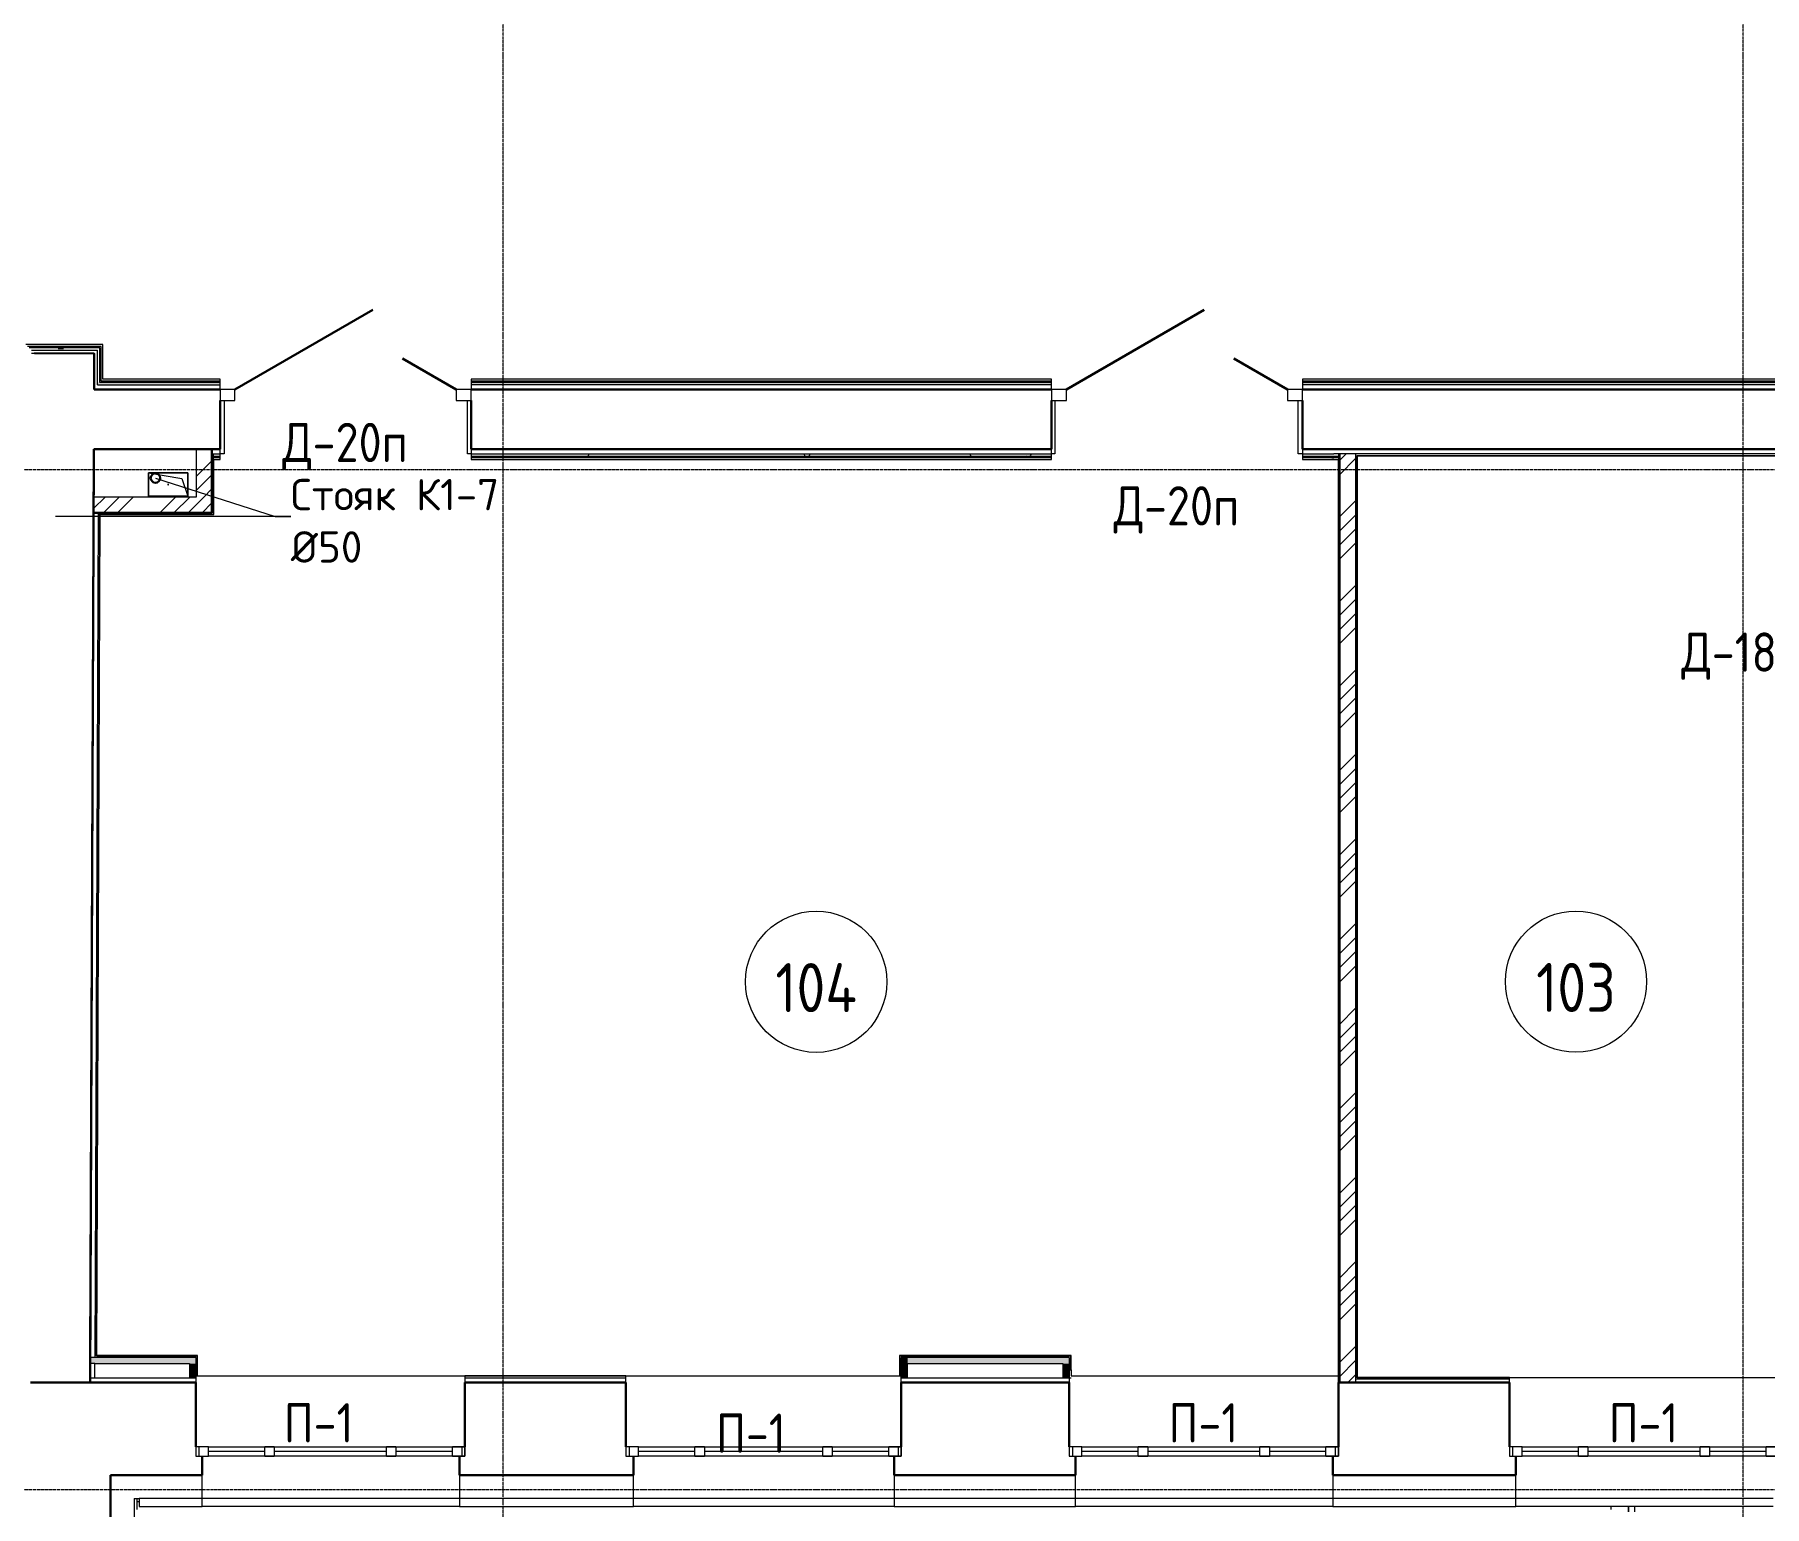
# Model space of a CAD drawing. Header units: millimetres. Extents: x -10178924 to 11692288, y -947381 to 58396.
# Drawn here: x 7164 to 18186, y -90180 to -80801 of the extents above; entities that cross this region are included whole.
import ezdxf
from ezdxf import colors
from ezdxf.entities.mleader import LeaderData, LeaderLine
from ezdxf.math import Vec2, Vec3

# ---------------------------------------------------------------- set-up
doc = ezdxf.new("R2010")
doc.units = ezdxf.units.MM
doc.linetypes.add('ADSK_Линия сетки', pattern=[25, 20, -2.5, 0, -2.5])
for name, color, linetype, lineweight in [('!К1', 32, 'Continuous', 30), ('_ Окна', 7, 'Continuous', 9), ('Аннотация', 7, 'Continuous', 18), ('Выноски ВК', 7, 'Continuous', 0), ('Двери', 7, 'Continuous', 9), ('Марки дверей', 7, 'Continuous', 20), ('Марки окон', 7, 'Continuous', 20), ('Обобщенные модели', 7, 'Continuous', 18), ('Ограждение', 7, 'Continuous', 9), ('Окна', 7, 'Continuous', 9), ('Оси', 253, 'Continuous', 9), ('Перекрытие', 7, 'Continuous', 18), ('Стены внутренние', 7, 'Continuous', 18), ('Стены наружные', 7, 'Continuous', 18), ('Стены несущие', 7, 'Continuous', 30), ('Стены отделка', 7, 'Continuous', 30), ('Стены штриховка', 7, 'Continuous', 9), ('ШТРИХОВКА', 252, 'Continuous', 15)]:
    doc.layers.add(name, color=color, linetype=linetype, lineweight=lineweight)
doc.layers.add('Линии', color=7, linetype='Continuous', lineweight=9, true_color=0x00a600)
doc.styles.add('GOST Common', font='GOST_Common.ttf', dxfattribs={"width": 0.9, "height": 350})
doc.styles.add('GOST Common_2', font='GOST_Common.ttf', dxfattribs={"width": 0.9, "height": 250})
doc.styles.add('PDF ISOCPEUR', font='isocpeur.ttf')
pattern_1 = [(45, (-32053.86, -66750), (-269.4077, 269.4077), []), (45, (-31964.06, -66750), (-269.4077, 269.4077), []), (45, (-31874.26, -66750), (-269.4077, 269.4077), []), (45, (-31784.46, -66750), (-269.4077, 269.4077), [])]
pattern_2 = [(0, (0, -66749.99), (406.4, 101.6), [33.528, -271.272, 33.528, -271.272, -1625.6]), (0, (0, -66749.99), (406.4, 101.6), [-609.6, 33.528, -576.072, 33.528, -271.272, -711.2]), (0, (0, -66749.99), (406.4, 101.6), [-1524, 33.528, -169.672, 33.528, -474.472]), (120, (152.4, -66699.19), (-291.18818, 301.15272), [33.528, -271.272, 33.528, -271.272, -1625.6]), (120, (152.4, -66699.19), (-291.18818, 301.15272), [-609.6, 33.528, -576.072, 33.528, -271.272, -711.2]), (120, (152.4, -66699.19), (-291.18818, 301.15272), [-1524, 33.528, -169.672, 33.528, -474.472]), (240, (203.2, -66495.99), (-115.21182, -402.75272), [33.528, -271.272, 33.528, -271.272, -1625.6]), (240, (203.2, -66495.99), (-115.21182, -402.75272), [-609.6, 33.528, -576.072, 33.528, -271.272, -711.2]), (240, (203.2, -66495.99), (-115.21182, -402.75272), [-1524, 33.528, -169.672, 33.528, -474.472])]

# ---------------------------------------------------------------- blocks, each defined once
blk = doc.blocks.new('оси')
at = {"layer": 'Оси', "linetype": 'ADSK_Линия сетки'}
for p, q in [((24550, -2196), (24550, 46378)), ((16650, -2196), (16650, 23921)), ((-3614, 10450), (62615, 10450)), ((-3614, 3950), (62615, 3950))]:
    blk.add_line(p, q, dxfattribs=at)
blk = doc.blocks.new('Дверь-Alumark_двупольная с глухим окном_S70 - 1600х2200 алюм ост Д-20п-3416635-План 1-го этажа')
at = {"layer": 'Двери', "lineweight": 30}
for p, q in [((-580, 190), (299, 697)), ((830, 190), (488, 387))]:
    blk.add_line(p, q, dxfattribs=at)
at = {"layer": 'Двери'}
for p, q in [((-675, 190), (-675, 120)), ((-580, 190), (-675, 190)), ((-675, 120), (-580, 120)), ((-580, 120), (-580, 190)), ((830, 190), (830, 120)), ((925, 190), (830, 190)), ((830, 120), (925, 120)), ((925, 120), (925, 190))]:
    blk.add_line(p, q, dxfattribs=at)
blk = doc.blocks.new('окно трехпол с фрамугой - 1675-2150_h___нов_ ок30-2368607-План 1-го этажа')
at = {"layer": '_ Окна', "lineweight": 18}
for p, q in [((-857.5, 115), (-857.5, 175)), ((-857.5, 175), (-777.5, 175)), ((-777.5, 115), (-857.5, 115)), ((-777.5, 175), (-777.5, 115)), ((-417.5, 115), (-417.5, 175)), ((-417.5, 175), (-357.5, 175)), ((-357.5, 115), (-417.5, 115)), ((-357.5, 175), (-357.5, 115)), ((357.5, 115), (357.5, 175)), ((357.5, 175), (417.5, 175)), ((417.5, 115), (357.5, 115)), ((417.5, 175), (417.5, 115)), ((777.5, 175), (777.5, 115)), ((857.5, 175), (777.5, 175)), ((777.5, 115), (857.5, 115)), ((857.5, 115), (857.5, 175))]:
    blk.add_line(p, q, dxfattribs=at)
at = {"layer": '_ Окна'}
for p, q in [((-837.5, 115), (-837.5, 175)), ((-777.5, 145), (-417.5, 145)), ((-357.5, 145), (357.5, 145)), ((417.5, 145), (777.5, 145)), ((837.5, 115), (837.5, 175))]:
    blk.add_line(p, q, dxfattribs=at)
at = {"layer": 'Окна'}
for p, q in [((-857.5, 175), (-857.5, 115)), ((-777.5, 175), (-857.5, 175)), ((-857.5, 115), (-777.5, 115)), ((-777.5, 175), (-417.5, 175)), ((-417.5, 115), (-777.5, 115)), ((-357.5, 175), (-417.5, 175)), ((-417.5, 115), (-357.5, 115)), ((-357.5, 175), (357.5, 175)), ((357.5, 115), (-357.5, 115)), ((417.5, 175), (357.5, 175)), ((357.5, 115), (417.5, 115)), ((417.5, 175), (777.5, 175)), ((777.5, 115), (417.5, 115)), ((857.5, 175), (777.5, 175)), ((777.5, 115), (857.5, 115)), ((857.5, 115), (857.5, 175))]:
    blk.add_line(p, q, dxfattribs=at)
blk = doc.blocks.new('окно трехпол с фрамугой - 1675-2150_h___нов_ ок16-2116637-План 1-го этажа')
at = {"layer": '_ Окна', "lineweight": 18}
for p, q in [((-857.5, 115), (-857.5, 175)), ((-857.5, 175), (-777.5, 175)), ((-777.5, 115), (-857.5, 115)), ((-777.5, 175), (-777.5, 115)), ((-417.5, 115), (-417.5, 175)), ((-417.5, 175), (-357.5, 175)), ((-357.5, 115), (-417.5, 115)), ((-357.5, 175), (-357.5, 115)), ((357.5, 115), (357.5, 175)), ((357.5, 175), (417.5, 175)), ((417.5, 115), (357.5, 115)), ((417.5, 175), (417.5, 115)), ((777.5, 175), (777.5, 115)), ((857.5, 175), (777.5, 175)), ((777.5, 115), (857.5, 115)), ((857.5, 115), (857.5, 175))]:
    blk.add_line(p, q, dxfattribs=at)
at = {"layer": '_ Окна'}
for p, q in [((-837.5, 115), (-837.5, 175)), ((-777.5, 145), (-417.5, 145)), ((-357.5, 145), (357.5, 145)), ((417.5, 145), (777.5, 145)), ((837.5, 115), (837.5, 175))]:
    blk.add_line(p, q, dxfattribs=at)
at = {"layer": 'Окна'}
for p, q in [((-857.5, 175), (-857.5, 115)), ((-777.5, 175), (-857.5, 175)), ((-857.5, 115), (-777.5, 115)), ((-777.5, 175), (-417.5, 175)), ((-417.5, 115), (-777.5, 115)), ((-357.5, 175), (-417.5, 175)), ((-417.5, 115), (-357.5, 115)), ((-357.5, 175), (357.5, 175)), ((357.5, 115), (-357.5, 115)), ((417.5, 175), (357.5, 175)), ((357.5, 115), (417.5, 115)), ((417.5, 175), (777.5, 175)), ((777.5, 115), (417.5, 115)), ((857.5, 175), (777.5, 175)), ((777.5, 115), (857.5, 115)), ((857.5, 115), (857.5, 175))]:
    blk.add_line(p, q, dxfattribs=at)
blk = doc.blocks.new('окно трехпол с фрамугой - 1715-2150_h___нов_ ок-17-2116646-План 1-го этажа')
at = {"layer": '_ Окна', "lineweight": 18}
for p, q in [((-877.5, 115), (-877.5, 175)), ((-877.5, 175), (-797.5, 175)), ((-797.5, 115), (-877.5, 115)), ((-797.5, 175), (-797.5, 115)), ((-437.5, 115), (-437.5, 175)), ((-437.5, 175), (-377.5, 175)), ((-377.5, 115), (-437.5, 115)), ((-377.5, 175), (-377.5, 115)), ((377.5, 115), (377.5, 175)), ((377.5, 175), (437.5, 175)), ((437.5, 115), (377.5, 115)), ((437.5, 175), (437.5, 115)), ((797.5, 175), (797.5, 115)), ((877.5, 175), (797.5, 175)), ((797.5, 115), (877.5, 115)), ((877.5, 115), (877.5, 175))]:
    blk.add_line(p, q, dxfattribs=at)
at = {"layer": '_ Окна'}
for p, q in [((-857.5, 115), (-857.5, 175)), ((-797.5, 145), (-437.5, 145)), ((-377.5, 145), (377.5, 145)), ((437.5, 145), (797.5, 145)), ((857.5, 115), (857.5, 175))]:
    blk.add_line(p, q, dxfattribs=at)
at = {"layer": 'Окна'}
for p, q in [((-877.5, 175), (-877.5, 115)), ((-797.5, 175), (-877.5, 175)), ((-877.5, 115), (-797.5, 115)), ((-797.5, 175), (-437.5, 175)), ((-437.5, 115), (-797.5, 115)), ((-377.5, 175), (-437.5, 175)), ((-437.5, 115), (-377.5, 115)), ((-377.5, 175), (377.5, 175)), ((377.5, 115), (-377.5, 115)), ((437.5, 175), (377.5, 175)), ((377.5, 115), (437.5, 115)), ((437.5, 175), (797.5, 175)), ((797.5, 115), (437.5, 115)), ((877.5, 175), (797.5, 175)), ((797.5, 115), (877.5, 115)), ((877.5, 115), (877.5, 175))]:
    blk.add_line(p, q, dxfattribs=at)
blk = doc.blocks.new('окно трехпол с фрамугой - 1675-2150_h___нов_ ок16-V46-План 1-го этажа')
at = {"layer": '_ Окна', "lineweight": 18}
for p, q in [((-857.5, 115), (-857.5, 175)), ((-857.5, 175), (-777.5, 175)), ((-777.5, 115), (-857.5, 115)), ((-777.5, 175), (-777.5, 115)), ((-417.5, 115), (-417.5, 175)), ((-417.5, 175), (-357.5, 175)), ((-357.5, 115), (-417.5, 115)), ((-357.5, 175), (-357.5, 115)), ((357.5, 115), (357.5, 175)), ((357.5, 175), (417.5, 175)), ((417.5, 115), (357.5, 115)), ((417.5, 175), (417.5, 115)), ((777.5, 175), (777.5, 115)), ((857.5, 175), (777.5, 175)), ((777.5, 115), (857.5, 115)), ((857.5, 115), (857.5, 175))]:
    blk.add_line(p, q, dxfattribs=at)
at = {"layer": '_ Окна'}
for p, q in [((-837.5, 115), (-837.5, 175)), ((-777.5, 145), (-417.5, 145)), ((-357.5, 145), (357.5, 145)), ((417.5, 145), (777.5, 145)), ((837.5, 115), (837.5, 175))]:
    blk.add_line(p, q, dxfattribs=at)
at = {"layer": 'Окна'}
for p, q in [((-857.5, 175), (-857.5, 115)), ((-777.5, 175), (-857.5, 175)), ((-857.5, 115), (-777.5, 115)), ((-777.5, 175), (-417.5, 175)), ((-417.5, 115), (-777.5, 115)), ((-357.5, 175), (-417.5, 175)), ((-417.5, 115), (-357.5, 115)), ((-357.5, 175), (357.5, 175)), ((357.5, 115), (-357.5, 115)), ((417.5, 175), (357.5, 175)), ((357.5, 115), (417.5, 115)), ((417.5, 175), (777.5, 175)), ((777.5, 115), (417.5, 115)), ((857.5, 175), (777.5, 175)), ((777.5, 115), (857.5, 115)), ((857.5, 115), (857.5, 175))]:
    blk.add_line(p, q, dxfattribs=at)
blk = doc.blocks.new('GM_Отверстие прямоугольное _в плите_ - Отверстие-V52-План 1-го этажа')
at = {"layer": 'Обобщенные модели'}
for p, q in [((-75, -125), (-75, 125)), ((-75, 125), (75, 125)), ((75, 125), (-75, 125)), ((-75, 125), (-75, -125)), ((-37.5, 87.5), (75, 125)), ((75, 125), (75, -125)), ((75, -125), (75, 125)), ((-75, -125), (-37.5, 87.5)), ((75, -125), (-75, -125)), ((-75, -125), (75, -125))]:
    blk.add_line(p, q, dxfattribs=at)
for start, end in [(360, 180), (180, 360), (60, 165), (300, 360), (195, 270)]:
    blk.add_arc((0, 0), 2.5, start, end, dxfattribs=at)
blk = doc.blocks.new('Тип перил - Перила_Внутренний_-3098390-План 1-го этажа')
at = {"layer": 'Ограждение'}
for p, q in [((17319, 1688), (17319, 1653)), ((17359, 1653), (17359, 1688))]:
    blk.add_line(p, q, dxfattribs=at)
at = {"layer": 'Ограждение', "flags": 128}
for points in [[(9274, 93), (9271, 93), (9269, 93), (9266, 93), (9263, 92), (9260, 92), (9258, 91), (9255, 91), (9252, 90), (9250, 89), (9247, 88), (9244, 87), (9242, 85), (9240, 84), (9237, 83), (9235, 81), (9232, 79), (9230, 78), (9228, 76), (9226, 74), (9224, 72), (9222, 70), (9220, 68), (9219, 66), (9217, 63), (9215, 61), (9214, 59), (9213, 56), (9211, 54), (9210, 51), (9209, 49), (9208, 46), (9207, 43), (9206, 41), (9206, 38), (9205, 35), (9205, 32), (9205, 30), (9204, 27), (9204, 24)], [(10784, 23), (10784, 26), (10784, 29), (10784, 32), (10783, 34), (10783, 37), (10782, 40), (10782, 43), (10781, 45), (10780, 48), (10779, 51), (10778, 53), (10776, 56), (10775, 58), (10774, 61), (10772, 63), (10770, 65), (10769, 67), (10767, 69), (10765, 72), (10763, 74), (10761, 75), (10759, 77), (10757, 79), (10754, 81), (10752, 82), (10750, 84), (10747, 85), (10745, 86), (10742, 88), (10740, 89), (10737, 90), (10734, 90), (10732, 91), (10729, 92), (10726, 92), (10723, 93), (10721, 93), (10718, 93), (10715, 93)], [(10744, -177), (10744, -179), (10745, -182), (10745, -185), (10745, -188), (10746, -191), (10746, -193), (10747, -196), (10748, -199), (10749, -201), (10750, -204), (10751, -206), (10752, -209), (10754, -211), (10755, -214), (10757, -216), (10758, -218), (10760, -221), (10762, -223), (10764, -225), (10766, -227), (10768, -229), (10770, -231), (10772, -232), (10774, -234), (10776, -236), (10779, -237), (10781, -238), (10784, -240), (10786, -241), (10789, -242), (10792, -243), (10794, -244), (10797, -244), (10800, -245), (10802, -246), (10805, -246), (10808, -246), (10811, -247), (10814, -247)], [(17358, -188), (17359, -186), (17359, -183), (17359, -180), (17359, -177)], [(17289, -247), (17292, -247), (17295, -246), (17298, -246), (17300, -246), (17303, -245), (17306, -245)], [(9204, -1417), (9204, -1419), (9205, -1422), (9205, -1425), (9205, -1428), (9206, -1431), (9206, -1433), (9207, -1436), (9208, -1439), (9209, -1441), (9210, -1444), (9211, -1446), (9212, -1449), (9214, -1451), (9215, -1454), (9217, -1456), (9218, -1458), (9220, -1461), (9222, -1463), (9224, -1465), (9226, -1467), (9228, -1469), (9230, -1471), (9232, -1472), (9234, -1474), (9236, -1476), (9239, -1477), (9241, -1478), (9244, -1480), (9246, -1481), (9249, -1482), (9252, -1483), (9254, -1484), (9257, -1484), (9260, -1485), (9262, -1486), (9265, -1486), (9268, -1486), (9271, -1487), (9274, -1487)], [(9723, -1466), (9721, -1465), (9719, -1463), (9717, -1461), (9714, -1459), (9712, -1458), (9710, -1456), (9707, -1455), (9705, -1454), (9702, -1453), (9700, -1451), (9697, -1450), (9694, -1450), (9692, -1449), (9689, -1448), (9686, -1448), (9683, -1447), (9681, -1447), (9678, -1447), (9675, -1447)], [(9744, -1517), (9744, -1514), (9744, -1511), (9744, -1508), (9743, -1506), (9743, -1503), (9742, -1500), (9742, -1497), (9741, -1495), (9740, -1492), (9739, -1489), (9738, -1487), (9736, -1484), (9735, -1482), (9734, -1479), (9732, -1477), (9730, -1475), (9729, -1473), (9727, -1471), (9725, -1468), (9723, -1467)]]:
    blk.add_lwpolyline(points, dxfattribs=at)
blk = doc.blocks.new('Тип перил - Перила_Внутренний_-V65-План 1-го этажа')
at = {"layer": 'Ограждение'}
for p, q in [((17319, 1653), (17319, 1688)), ((17359, 1653), (17359, 1688))]:
    blk.add_line(p, q, dxfattribs=at)
for centre, start, end in [((9274, 23), 140.2351, 180), ((9274, 23), 90, 129.7649), ((10714, 23), 50.2351, 90), ((10714, 23), 360, 39.7649), ((10814, -177), 180, 219.7649), ((10814, -177), 230.2351, 270), ((17289, -177), 270, 309.7649), ((17289, -177), 320.2351, 360), ((9274, -1417), 180, 219.7649), ((9274, -1417), 230.2351, 270), ((9674, -1517), 50.2351, 90), ((9674, -1517), 360, 39.7649)]:
    blk.add_arc(centre, 30, start, end, dxfattribs=at)
blk = doc.blocks.new('1 этаж')
at = {"layer": 'Стены внутренние', "lineweight": 9}
h = blk.add_hatch(dxfattribs=at)
h.set_pattern_fill('FP_12', color=256, style=0, pattern_type=2)
h.set_pattern_definition(pattern_2)
h.paths.add_polyline_path([(7544, -57694), (7564, -57694), (7564, -57679), (7129, -57679), (7129, -57694), (7543, -57694)])
h = blk.add_hatch(dxfattribs=at)
h.set_pattern_fill('FP_12', color=256, style=0, pattern_type=2)
h.set_pattern_definition(pattern_2)
h.paths.add_polyline_path([(38909, -57915), (38909, -57900), (37714, -57900), (37714, -57915), (38653, -57915)])
h.paths.add_polyline_path([(32319, -57915), (36114, -57915), (36114, -57900), (31634, -57900), (31634, -57915)])
h.paths.add_polyline_path([(39939, -57915), (40066, -57915), (40066, -57900), (39939, -57900)])
h.paths.add_polyline_path([(13319, -57915), (13643, -57915), (13643, -57900), (9946, -57900), (9946, -57915), (11208, -57915)])
h.paths.add_polyline_path([(15243, -57915), (21455, -57915), (21455, -57900), (15243, -57900)])
h.paths.add_polyline_path([(8343, -57915), (8346, -57915), (8346, -57900), (7564, -57900), (7564, -57915), (8041, -57915)])
h.paths.add_polyline_path([(24930, -57915), (25558, -57915), (25558, -57900), (23355, -57900), (23355, -57915), (24819, -57915)])
h.paths.add_polyline_path([(30114, -57915), (30114, -57900), (27498, -57900), (27498, -57915), (29680, -57915)])
h = blk.add_hatch(dxfattribs=at)
h.set_pattern_fill('ANSI34', color=256, scale=20, style=0)
h.set_pattern_definition(pattern_1)
h.paths.add_polyline_path([(8294, -58325), (8194, -58325), (8194, -58630), (8294, -58630)])
h = blk.add_hatch(dxfattribs=at)
h.set_pattern_fill('FP_12', color=256, style=0, pattern_type=2)
h.set_pattern_definition(pattern_2)
h.paths.add_polyline_path([(15442, -58370), (15442, -58355), (15243, -58355), (15243, -58370), (15433, -58370)])
h.paths.add_polyline_path([(8346, -58370), (8346, -58355), (8282, -58355), (8282, -58370), (8343, -58370)])
h.paths.add_polyline_path([(13319, -58370), (13643, -58370), (13643, -58355), (9946, -58355), (9946, -58370), (11208, -58370)])
h = blk.add_hatch(dxfattribs=at)
h.set_pattern_fill('ANSI34', color=256, scale=20, style=0)
h.set_pattern_definition(pattern_1)
h.paths.add_polyline_path([(7541, -58630), (7540, -58730), (8294, -58730), (8294, -58630)])
at = {"layer": 'Стены внутренние'}
for points in [[(8151, -64152), (8191, -64152), (8191, -64112), (7519, -64112), (7519, -64152), (8041, -64152)], [(12686, -64242), (12726, -64242), (12726, -64112), (12686, -64112), (12686, -64230)], [(13716, -64152), (13756, -64152), (13755, -64112), (12726, -64112), (12726, -64152), (13665, -64152)], [(8189, -64242), (8191, -64242), (8190, -64152), (8151, -64152), (8151, -64242)], [(13756, -64242), (13755, -64152), (13716, -64152), (13716, -64242), (13755, -64242)]]:
    blk.add_hatch(color=256, dxfattribs=at).paths.add_polyline_path(points)
at = {"layer": 'Стены штриховка'}
h = blk.add_hatch(dxfattribs=at)
h.set_pattern_fill('ANSI34', color=256, scale=20)
h.set_pattern_definition(pattern_1)
h.paths.add_polyline_path([(15581, -58355), (15481, -58355), (15481, -64272), (15581, -64272)])
at = {"layer": 'Линии', "color": 7}
for centre in [(12144, -61719), (16985, -61718)]:
    blk.add_circle(centre, 450, dxfattribs=at)
at = {"layer": 'Перекрытие'}
for p, q in [((8373, -58015), (8373, -58355)), ((9923, -58355), (9923, -58015)), ((13665, -58015), (13665, -58355)), ((15215, -58355), (15215, -58015)), ((8373, -58355), (8346, -58355)), ((9946, -58355), (9923, -58355)), ((13665, -58355), (13643, -58355)), ((15243, -58355), (15215, -58355))]:
    blk.add_line(p, q, dxfattribs=at)
at = {"layer": 'Стены внутренние'}
blk.add_line((13756, -64242), (13768, -64242), dxfattribs=at)
at = {"layer": 'Стены наружные'}
for p, q in [((8203, -64230), (9906, -64230)), ((10931, -64230), (12674, -64230)), ((13768, -64192), (13768, -64230)), ((13768, -64230), (15471, -64230)), ((16561, -64240), (18276, -64240)), ((7818, -65082), (7818, -65012)), ((9871, -65012), (8231, -65012)), ((12641, -65012), (10981, -65012)), ((15436, -65012), (13796, -65012)), ((18241, -65012), (16601, -65012)), ((7831, -65032), (7818, -65032)), ((9871, -65062), (8231, -65062)), ((12641, -65062), (10981, -65062)), ((15436, -65062), (13796, -65062)), ((18241, -65062), (16601, -65062)), ((17209, -65082), (17209, -65062))]:
    blk.add_line(p, q, dxfattribs=at)
at = {"layer": 'Стены несущие'}
for p, q in [((7544, -57715), (7164, -57713)), ((7543, -57945), (7544, -57715)), ((7543, -57945), (8346, -57945)), ((13643, -57945), (9946, -57945)), ((21455, -57945), (15243, -57945)), ((8346, -58325), (8346, -58015)), ((9946, -58015), (9946, -58325)), ((13643, -58325), (13643, -58015)), ((15243, -58015), (15243, -58325)), ((7518, -64273), (7542, -58325)), ((7542, -58355), (7519, -64112)), ((8346, -58325), (7542, -58325)), ((8294, -58730), (8294, -58325)), ((9946, -58325), (13643, -58325)), ((21445, -58325), (15243, -58325)), ((7540, -58730), (8294, -58730)), ((7519, -64152), (7518, -64242)), ((7138, -64272), (8191, -64272)), ((7138, -64272), (7518, -64273)), ((8191, -64682), (8191, -64272)), ((9906, -64272), (9906, -64682)), ((9906, -64272), (10931, -64272)), ((10931, -64682), (10931, -64272)), ((12686, -64272), (12686, -64682)), ((12686, -64272), (13756, -64272)), ((13756, -64682), (13756, -64272)), ((15471, -64272), (15471, -64682)), ((15471, -64272), (16561, -64272)), ((16561, -64682), (16561, -64272)), ((8231, -64862), (8231, -64742)), ((9871, -64742), (9871, -64862)), ((10981, -64862), (10981, -64742)), ((12641, -64742), (12641, -64862)), ((13796, -64862), (13796, -64742)), ((15436, -64742), (15436, -64862)), ((16601, -64862), (16601, -64742)), ((7648, -66739), (7648, -64862)), ((8231, -64862), (7648, -64862)), ((10981, -64862), (9871, -64862)), ((13796, -64862), (12641, -64862)), ((16601, -64862), (15436, -64862))]:
    blk.add_line(p, q, dxfattribs=at)
at = {"layer": 'Стены отделка', "lineweight": 9}
for p, q in [((7599, -57659), (7109, -57659)), ((7144, -57694), (7564, -57694)), ((7144, -57714), (7544, -57714)), ((7544, -57714), (7544, -57715)), ((7564, -57915), (7564, -57694)), ((7599, -57880), (7599, -57659)), ((7544, -57762), (7544, -57915)), ((7544, -57915), (7543, -57915)), ((7543, -57915), (7543, -57945)), ((8346, -57880), (7599, -57880)), ((8343, -57915), (8346, -57915)), ((8346, -57945), (8346, -57880)), ((9946, -57880), (9946, -57945)), ((13643, -57880), (9946, -57880)), ((13643, -57945), (13643, -57880)), ((15243, -57880), (15243, -57945)), ((21455, -57880), (15243, -57880)), ((7542, -58325), (7542, -58355)), ((8194, -58325), (8194, -58630)), ((8304, -58390), (8346, -58390)), ((8306, -58740), (8306, -58390)), ((8346, -58355), (8343, -58355)), ((8346, -58325), (8346, -58325)), ((8346, -58390), (8346, -58325)), ((9946, -58325), (9946, -58390)), ((9946, -58390), (13643, -58390)), ((13643, -58390), (13643, -58325)), ((15243, -58325), (15243, -58390)), ((15243, -58390), (15471, -58390)), ((15592, -58355), (15442, -58355)), ((18372, -58355), (15442, -58355)), ((15469, -58390), (15469, -64682)), ((15581, -58355), (15581, -64272)), ((15593, -64240), (15593, -58367)), ((15593, -58367), (18360, -58367)), ((8194, -58630), (7541, -58630)), ((7540, -58742), (7540, -58742)), ((7570, -58730), (7549, -64112)), ((7561, -64100), (7582, -58742)), ((7582, -58742), (8304, -58742)), ((8191, -64112), (7549, -64112)), ((8201, -64100), (7561, -64100)), ((8191, -64112), (8191, -64272)), ((8203, -64230), (8203, -64102)), ((12674, -64100), (12674, -64230)), ((13766, -64100), (12676, -64100)), ((13756, -64112), (12686, -64112)), ((12686, -64272), (12686, -64112)), ((13756, -64112), (13756, -64272)), ((13768, -64192), (13768, -64102)), ((7518, -64242), (7548, -64242)), ((7518, -64242), (7518, -64272)), ((7518, -64242), (8191, -64242)), ((7548, -64242), (7549, -64152)), ((7549, -64152), (8151, -64152)), ((8151, -64152), (8151, -64242)), ((8191, -64230), (8203, -64230)), ((9906, -64230), (9906, -64272)), ((10931, -64230), (9906, -64230)), ((10930, -64242), (10931, -64242)), ((10931, -64272), (10931, -64230)), ((12674, -64230), (12686, -64230)), ((12686, -64242), (12726, -64242)), ((12726, -64152), (13716, -64152)), ((12726, -64242), (12726, -64152)), ((12726, -64242), (13756, -64242)), ((13716, -64152), (13716, -64242)), ((13756, -64192), (13768, -64192)), ((15602, -64252), (15581, -64252)), ((16561, -64240), (15593, -64240)), ((16560, -64252), (16561, -64252)), ((16561, -64272), (16561, -64240)), ((8231, -65062), (8231, -64862)), ((9871, -64862), (9871, -65062)), ((10981, -64862), (10981, -64862)), ((10981, -65062), (10981, -64862)), ((12641, -64862), (12641, -65062)), ((13796, -65062), (13796, -64862)), ((15436, -64862), (15436, -65062)), ((16601, -65062), (16601, -64862)), ((7798, -65012), (7831, -65012)), ((7798, -65012), (7798, -66889)), ((7831, -65012), (7831, -65062)), ((8231, -65012), (8230, -65012)), ((10981, -65012), (10980, -65012)), ((13796, -65012), (13795, -65012)), ((16601, -65012), (16600, -65012)), ((7831, -65062), (8231, -65062)), ((9871, -65062), (10981, -65062)), ((12641, -65062), (13796, -65062)), ((15436, -65062), (16601, -65062))]:
    blk.add_line(p, q, dxfattribs=at)
at = {"layer": 'Стены штриховка'}
for p, q in [((7588, -57670), (7120, -57670)), ((7579, -57679), (7129, -57679)), ((7579, -57900), (7579, -57679)), ((7588, -57891), (7588, -57670)), ((7564, -57915), (8343, -57915)), ((8346, -57900), (7579, -57900)), ((8346, -57891), (7588, -57891)), ((13643, -57891), (9946, -57891)), ((13643, -57900), (9946, -57900)), ((13643, -57915), (9946, -57915)), ((21455, -57891), (15243, -57891)), ((21455, -57900), (15243, -57900)), ((21455, -57915), (15243, -57915)), ((8294, -58355), (8343, -58355)), ((8304, -58742), (8304, -58355)), ((8304, -58370), (8346, -58370)), ((8304, -58379), (8346, -58379)), ((9946, -58355), (13643, -58355)), ((9946, -58370), (13643, -58370)), ((9946, -58379), (13643, -58379)), ((15243, -58355), (15442, -58355)), ((15243, -58370), (15471, -58370)), ((15243, -58379), (15471, -58379)), ((15442, -58390), (15430, -58390)), ((15471, -58355), (15471, -64272)), ((15481, -58355), (15481, -64272)), ((15591, -64242), (15591, -58365)), ((15591, -58365), (18362, -58365)), ((7540, -58740), (7540, -58740)), ((7559, -64102), (7580, -58740)), ((7580, -58740), (8306, -58740)), ((8304, -58742), (8306, -58742)), ((8306, -58742), (8306, -58740)), ((7549, -64112), (7519, -64112)), ((7559, -64102), (8203, -64102)), ((8201, -64230), (8201, -64100)), ((8203, -64100), (8201, -64100)), ((8203, -64102), (8203, -64100)), ((12676, -64100), (12674, -64100)), ((12674, -64102), (13768, -64102)), ((12676, -64230), (12676, -64100)), ((13766, -64192), (13766, -64100)), ((13768, -64100), (13766, -64100)), ((13768, -64102), (13768, -64100)), ((7549, -64152), (7519, -64152)), ((10931, -64232), (9906, -64232)), ((9906, -64242), (10930, -64242)), ((16561, -64242), (15591, -64242)), ((16560, -64252), (15602, -64252)), ((8230, -65012), (7831, -65012)), ((10980, -65012), (9871, -65012)), ((13795, -65012), (12641, -65012)), ((16600, -65012), (15436, -65012))]:
    blk.add_line(p, q, dxfattribs=at)
blk.add_blockref('оси', (-6500, -68905))
at = {"layer": 'Двери'}
for p in [(9021, -58135), (14318, -58135)]:
    blk.add_blockref('Дверь-Alumark_двупольная с глухим окном_S70 - 1600х2200 алюм ост Д-20п-3416635-План 1-го этажа', p, dxfattribs=at)
at = {"layer": 'Обобщенные модели', "rotation": 270}
blk.add_blockref('GM_Отверстие прямоугольное _в плите_ - Отверстие-V52-План 1-го этажа', (8015, -58550), dxfattribs=at)
at = {"layer": 'Ограждение'}
for name in ['Тип перил - Перила_Внутренний_-3098390-План 1-го этажа', 'Тип перил - Перила_Внутренний_-V65-План 1-го этажа']:
    blk.add_blockref(name, (0, -66750), dxfattribs=at)
at = {"layer": 'Окна', "rotation": 180}
for name, p in [('окно трехпол с фрамугой - 1675-2150_h___нов_ ок16-V46-План 1-го этажа', (9049, -64567)), ('окно трехпол с фрамугой - 1715-2150_h___нов_ ок-17-2116646-План 1-го этажа', (11809, -64567)), ('окно трехпол с фрамугой - 1675-2150_h___нов_ ок16-2116637-План 1-го этажа', (14614, -64567)), ('окно трехпол с фрамугой - 1675-2150_h___нов_ ок30-2368607-План 1-го этажа', (17419, -64567))]:
    blk.add_blockref(name, p, dxfattribs=at)
at = {"layer": 'Аннотация', "lineweight": 9, "char_height": 312.5, "width": 520.21, "attachment_point": 5, "line_spacing_factor": 1.022766, "style": 'GOST Common'}
for s, insert in [('104', (12144, -61756)), ('103', (16985, -61755))]:
    blk.add_mtext(s, dxfattribs=dict(at, insert=insert))
at = {"layer": 'Марки дверей', "lineweight": 9, "char_height": 250, "attachment_point": 5, "line_spacing_factor": 1.022766, "style": 'GOST Common_2'}
for s, insert, width in [('\\pxqc,t1.8,3.6,5.4,7.2,9,10.8,12.6,14.4,16.2,18,19.8,21.6,23.4,25.2,27,28.8,30.6,32.4,34.2,36,37.8,39.6,41.4,43.2,45,46.8,48.6,50.4,52.2,54,55.8,57.6;{Д-20п}', (9142, -58308), 851.4), ('\\pxqc,t1.8,3.6,5.4,7.2,9,10.8,12.6,14.4,16.2,18,19.8,21.6,23.4,25.2,27,28.8,30.6,32.4,34.2,36,37.8,39.6,41.4,43.2,45,46.8,48.6,50.4,52.2,54,55.8,57.6;{Д-20п}', (14439, -58712), 851.4), ('\\pxqc,t1.8,3.6,5.4,7.2,9,10.8,12.6,14.4,16.2,18,19.8,21.6,23.4,25.2,27,28.8,30.6,32.4,34.2,36,37.8,39.6,41.4,43.2,45,46.8,48.6,50.4,52.2,54,55.8,57.6;{Д-18п}', (18044, -59644), 803.7)]:
    blk.add_mtext(s, dxfattribs=dict(at, insert=insert, width=width))
at = {"layer": 'Марки окон', "lineweight": 9, "char_height": 250, "width": 458.1, "attachment_point": 5, "line_spacing_factor": 1.022766, "style": 'GOST Common_2'}
for insert in [(8974, -64529), (11728, -64595), (14611, -64529), (17415, -64529)]:
    blk.add_mtext('\\pxqc,t1.8,3.6,5.4,7.2,9,10.8,12.6,14.4,16.2,18,19.8,21.6,23.4,25.2,27,28.8,30.6,32.4,34.2,36,37.8,39.6,41.4,43.2,45,46.8,48.6,50.4,52.2,54,55.8,57.6;{П-1}', dxfattribs=dict(at, insert=insert))
blk = doc.blocks.new('_None')

msp = doc.modelspace()

# ---------------------------------------------------------------- linework, layer by layer
at = {"layer": '!К1'}
msp.add_circle((7933.6, -83626.8), 30, dxfattribs=at)

# ---------------------------------------------------------------- block references
at = {"layer": 'ШТРИХОВКА'}
msp.add_blockref('1 этаж', (0, -25118), dxfattribs=at)

# ---------------------------------------------------------------- leaders
at = {"layer": 'Выноски ВК', "ltscale": 50}
ml = msp.add_multileader_mtext('Standard', dxfattribs=at)
ml.set_content('Стояк К1-7 ^J%%C50', color=256, style='PDF ISOCPEUR')
ml.set_leader_properties(color=256, linetype='ByLayer', lineweight=-1)
ml.set_arrow_properties(name='NONE')
ml.build(insert=Vec2(0, 0))
ml.multileader.update_dxf_attribs({"text_left_attachment_type": 6, "text_right_attachment_type": 6, "dogleg_length": 100, "arrow_head_size": 300})
ctx = ml.context
ctx.base_point, ctx.char_height, ctx.arrow_head_size, ctx.landing_gap_size, ctx.plane_origin = Vec3(8796.6, -83872.7), 200, 300, 0, Vec3(689.2, -79914.6)
ctx.left_attachment, ctx.right_attachment = 6, 6
notes = []
notes.append((ctx, [(0, (1, 1, 0), (8696.6, -83872.7), (1, 0), 100, [(1, [(7933.6, -83626.8)], 0, [])])]))
ctx.mtext.insert, ctx.mtext.flow_direction = Vec3(8796.6, -83632.7), 5
for ctx, leaders in notes:
    for number, flags, end, landing, length, lines in leaders:
        leader = LeaderData()
        leader.index, (leader.has_last_leader_line, leader.has_dogleg_vector, leader.attachment_direction) = number, flags
        leader.last_leader_point, leader.dogleg_vector, leader.dogleg_length = Vec3(end), Vec3(landing), length
        for number, points, colour, breaks in lines:
            line = LeaderLine()
            line.index, line.vertices, line.color, line.breaks = number, Vec3.list(points), colors.encode_raw_color(colour), breaks
            leader.lines.append(line)
        ctx.leaders.append(leader)

doc.saveas('drawing.dxf')
